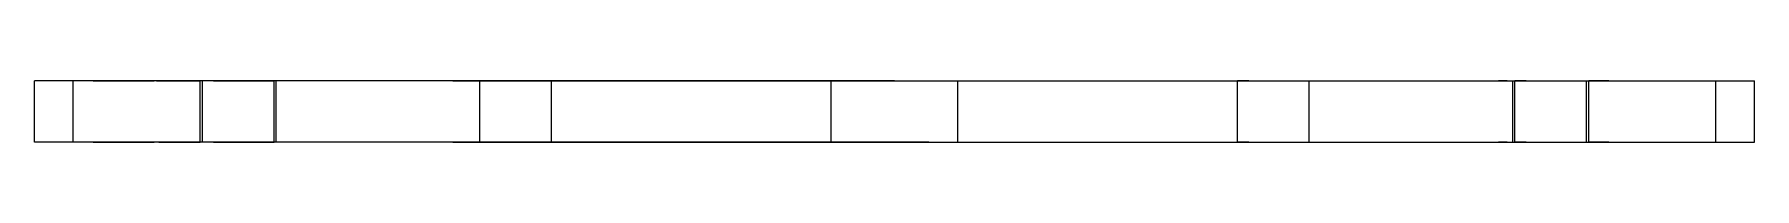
# Model space of a CAD drawing. Header units: millimetres. Extents: x -50 to 202, y -197 to 42.
# Drawn here: x 118 to 202, y -160 to -157 of the extents above; entities that cross this region are included whole.
import ezdxf

# ---------------------------------------------------------------- set-up
doc = ezdxf.new("R2010")
doc.units = ezdxf.units.MM
doc.layers.add('SIDE_YZ', color=7, linetype='Continuous')

msp = doc.modelspace()

# ---------------------------------------------------------------- linework, layer by layer
at = {"layer": 'SIDE_YZ'}
for p, q in [((118.075, -157), (118.008, -157)), ((118.008, -160), (118.008, -157)), ((118.207, -157), (118.075, -157)), ((118.406, -157), (118.207, -157)), ((118.671, -157), (118.406, -157)), ((119.001, -157), (118.671, -157)), ((119.395, -157), (119.001, -157)), ((119.854, -157), (119.395, -157)), ((120.377, -157), (119.854, -157)), ((119.901, -160), (119.901, -157)), ((119.906, -157), (119.901, -157)), ((119.915, -157), (119.906, -157)), ((119.93, -157), (119.915, -157)), ((119.95, -157), (119.93, -157)), ((119.974, -157), (119.95, -157)), ((120.003, -157), (119.974, -157)), ((120.037, -157), (120.003, -157)), ((120.075, -157), (120.037, -157)), ((120.119, -157), (120.075, -157)), ((120.166, -157), (120.119, -157)), ((120.219, -157), (120.166, -157)), ((120.275, -157), (120.219, -157)), ((120.336, -157), (120.275, -157)), ((120.401, -157), (120.336, -157)), ((120.962, -157), (120.377, -157)), ((120.47, -157), (120.401, -157)), ((120.544, -157), (120.47, -157)), ((120.621, -157), (120.544, -157)), ((120.702, -157), (120.621, -157)), ((120.786, -157), (120.702, -157)), ((120.874, -157), (120.786, -157)), ((120.874, -157), (120.966, -157)), ((121.608, -157), (120.962, -157)), ((120.966, -157), (121.06, -157)), ((121.06, -157), (121.158, -157)), ((121.158, -157), (121.259, -157)), ((121.259, -157), (121.362, -157)), ((121.362, -157), (121.468, -157)), ((121.468, -157), (121.576, -157)), ((121.576, -157), (121.687, -157)), ((122.316, -157), (121.608, -157)), ((121.687, -157), (121.799, -157)), ((121.799, -157), (121.914, -157)), ((121.914, -157), (122.03, -157)), ((122.03, -157), (122.148, -157)), ((122.148, -157), (122.267, -157)), ((122.267, -157), (122.388, -157)), ((123.083, -157), (122.316, -157)), ((122.388, -157), (122.509, -157)), ((122.509, -157), (122.631, -157)), ((122.631, -157), (122.754, -157)), ((122.754, -157), (122.877, -157)), ((122.877, -157), (123, -157)), ((123, -157), (123.123, -157)), ((123.908, -157), (123.083, -157)), ((123.123, -157), (123.246, -157)), ((123.246, -157), (123.369, -157)), ((123.369, -157), (123.491, -157)), ((123.491, -157), (123.612, -157)), ((123.612, -157), (123.733, -157)), ((123.733, -157), (123.852, -157)), ((123.97, -157), (123.852, -157)), ((124.791, -157), (123.908, -157)), ((123.97, -157), (124.086, -157)), ((124.086, -157), (124.201, -157)), ((124.201, -157), (124.313, -157)), ((124.313, -157), (124.424, -157)), ((124.424, -157), (124.532, -157)), ((124.532, -157), (124.638, -157)), ((124.638, -157), (124.741, -157)), ((124.741, -157), (124.842, -157)), ((125.729, -157), (124.791, -157)), ((124.842, -157), (124.94, -157)), ((124.94, -157), (125.034, -157)), ((125.034, -157), (125.126, -157)), ((125.126, -157), (125.214, -157)), ((125.214, -157), (125.298, -157)), ((125.298, -157), (125.379, -157)), ((125.379, -157), (125.456, -157)), ((125.456, -157), (125.53, -157)), ((125.53, -157), (125.599, -157)), ((125.599, -157), (125.664, -157)), ((125.664, -157), (125.725, -157)), ((125.725, -157), (125.781, -157)), ((126.722, -157), (125.729, -157)), ((125.781, -157), (125.834, -157)), ((125.834, -157), (125.881, -157)), ((125.881, -157), (125.925, -157)), ((125.925, -157), (125.963, -157)), ((125.963, -157), (125.997, -157)), ((125.997, -157), (126.026, -157)), ((126.026, -157), (126.05, -157)), ((126.05, -157), (126.07, -157)), ((126.07, -157), (126.085, -157)), ((126.085, -157), (126.094, -157)), ((126.094, -157), (126.099, -157)), ((126.099, -160), (126.099, -157)), ((126.207, -160), (126.207, -157)), ((126.21, -157), (126.207, -157)), ((126.216, -157), (126.21, -157)), ((126.224, -157), (126.216, -157)), ((126.235, -157), (126.224, -157)), ((126.249, -157), (126.235, -157)), ((126.265, -157), (126.249, -157)), ((126.284, -157), (126.265, -157)), ((126.306, -157), (126.284, -157)), ((126.33, -157), (126.306, -157)), ((126.357, -157), (126.33, -157)), ((126.387, -157), (126.357, -157)), ((126.419, -157), (126.387, -157)), ((126.453, -157), (126.419, -157)), ((126.49, -157), (126.453, -157)), ((126.529, -157), (126.49, -157)), ((126.57, -157), (126.529, -157)), ((126.614, -157), (126.57, -157)), ((126.66, -157), (126.614, -157)), ((126.707, -157), (126.66, -157)), ((126.757, -157), (126.707, -157)), ((127.767, -157), (126.722, -157)), ((126.757, -157), (126.809, -157)), ((126.809, -157), (126.862, -157)), ((126.862, -157), (126.917, -157)), ((126.917, -157), (126.974, -157)), ((126.974, -157), (127.032, -157)), ((127.032, -157), (127.092, -157)), ((127.092, -157), (127.153, -157)), ((127.153, -157), (127.216, -157)), ((127.216, -157), (127.279, -157)), ((127.279, -157), (127.344, -157)), ((127.344, -157), (127.41, -157)), ((127.41, -157), (127.476, -157)), ((127.476, -157), (127.543, -157)), ((127.543, -157), (127.611, -157)), ((127.611, -157), (127.68, -157)), ((127.68, -157), (127.749, -157)), ((127.749, -157), (127.818, -157)), ((128.863, -157), (127.767, -157)), ((127.818, -157), (127.887, -157)), ((127.887, -157), (127.957, -157)), ((127.957, -157), (128.027, -157)), ((128.027, -157), (128.096, -157)), ((128.096, -157), (128.165, -157)), ((128.165, -157), (128.234, -157)), ((128.234, -157), (128.303, -157)), ((128.303, -157), (128.371, -157)), ((128.371, -157), (128.438, -157)), ((128.438, -157), (128.504, -157)), ((128.504, -157), (128.57, -157)), ((128.57, -157), (128.635, -157)), ((128.635, -157), (128.698, -157)), ((128.698, -157), (128.761, -157)), ((128.761, -157), (128.822, -157)), ((128.822, -157), (128.882, -157)), ((130.008, -157), (128.863, -157)), ((128.882, -157), (128.94, -157)), ((128.94, -157), (128.997, -157)), ((128.997, -157), (129.052, -157)), ((129.052, -157), (129.105, -157)), ((129.105, -157), (129.157, -157)), ((129.157, -157), (129.207, -157)), ((129.207, -157), (129.254, -157)), ((129.254, -157), (129.3, -157)), ((129.3, -157), (129.344, -157)), ((129.344, -157), (129.385, -157)), ((129.385, -157), (129.424, -157)), ((129.424, -157), (129.461, -157)), ((129.461, -157), (129.495, -157)), ((129.495, -157), (129.527, -157)), ((129.527, -157), (129.557, -157)), ((129.557, -157), (129.584, -157)), ((129.584, -157), (129.608, -157)), ((129.608, -157), (129.63, -157)), ((129.63, -157), (129.649, -157)), ((129.649, -157), (129.665, -157)), ((129.665, -157), (129.679, -157)), ((129.679, -157), (129.69, -157)), ((129.69, -157), (129.698, -157)), ((129.698, -157), (129.704, -157)), ((129.704, -157), (129.707, -157)), ((129.707, -160), (129.707, -157)), ((129.806, -160), (129.806, -157)), ((129.854, -157), (129.806, -157)), ((129.949, -157), (129.854, -157)), ((130.092, -157), (129.949, -157)), ((131.2, -157), (130.008, -157)), ((130.282, -157), (130.092, -157)), ((130.519, -157), (130.282, -157)), ((130.803, -157), (130.519, -157)), ((131.133, -157), (130.803, -157)), ((131.509, -157), (131.133, -157)), ((132.439, -157), (131.2, -157)), ((131.93, -157), (131.509, -157)), ((132.395, -157), (131.93, -157)), ((132.903, -157), (132.395, -157)), ((133.72, -157), (132.439, -157)), ((133.455, -157), (132.903, -157)), ((134.048, -157), (133.455, -157)), ((135.044, -157), (133.72, -157)), ((134.683, -157), (134.048, -157)), ((135.358, -157), (134.683, -157)), ((136.406, -157), (135.044, -157)), ((136.071, -157), (135.358, -157)), ((136.823, -157), (136.071, -157)), ((137.806, -157), (136.406, -157)), ((137.611, -157), (136.823, -157)), ((138.434, -157), (137.611, -157)), ((139.242, -157), (137.806, -157)), ((138.434, -157), (139.292, -157)), ((140.71, -157), (139.242, -157)), ((139.292, -157), (140.182, -157)), ((139.75, -160), (139.75, -157)), ((139.753, -157), (139.75, -157)), ((139.759, -157), (139.753, -157)), ((139.767, -157), (139.759, -157)), ((139.778, -157), (139.767, -157)), ((139.792, -157), (139.778, -157)), ((139.808, -157), (139.792, -157)), ((139.827, -157), (139.808, -157)), ((139.849, -157), (139.827, -157)), ((139.873, -157), (139.849, -157)), ((139.9, -157), (139.873, -157)), ((139.93, -157), (139.9, -157)), ((139.962, -157), (139.93, -157)), ((139.996, -157), (139.962, -157)), ((140.033, -157), (139.996, -157)), ((140.072, -157), (140.033, -157)), ((140.113, -157), (140.072, -157)), ((140.157, -157), (140.113, -157)), ((140.203, -157), (140.157, -157)), ((140.182, -157), (141.104, -157)), ((140.25, -157), (140.203, -157)), ((140.3, -157), (140.25, -157)), ((140.3, -157), (140.352, -157)), ((140.352, -157), (140.405, -157)), ((140.405, -157), (140.46, -157)), ((140.46, -157), (140.517, -157)), ((140.517, -157), (140.575, -157)), ((140.575, -157), (140.635, -157)), ((140.635, -157), (140.696, -157)), ((140.696, -157), (140.759, -157)), ((142.208, -157), (140.71, -157)), ((140.759, -157), (140.822, -157)), ((140.822, -157), (140.887, -157)), ((140.887, -157), (140.953, -157)), ((140.953, -157), (141.019, -157)), ((141.019, -157), (141.086, -157)), ((141.086, -157), (141.154, -157)), ((141.104, -157), (142.055, -157)), ((141.154, -157), (141.223, -157)), ((141.223, -157), (141.292, -157)), ((141.292, -157), (141.361, -157)), ((141.361, -157), (141.43, -157)), ((141.43, -157), (141.5, -157)), ((141.5, -157), (141.57, -157)), ((141.57, -157), (141.639, -157)), ((141.639, -157), (141.708, -157)), ((141.708, -157), (141.777, -157)), ((141.777, -157), (141.846, -157)), ((141.846, -157), (141.914, -157)), ((141.914, -157), (141.981, -157)), ((141.981, -157), (142.047, -157)), ((142.047, -157), (142.113, -157)), ((142.055, -157), (143.035, -157)), ((142.113, -157), (142.178, -157)), ((142.178, -157), (142.241, -157)), ((143.735, -157), (142.208, -157)), ((142.241, -157), (142.304, -157)), ((142.304, -157), (142.365, -157)), ((142.365, -157), (142.425, -157)), ((142.425, -157), (142.483, -157)), ((142.483, -157), (142.54, -157)), ((142.54, -157), (142.595, -157)), ((142.595, -157), (142.648, -157)), ((142.648, -157), (142.7, -157)), ((142.7, -157), (142.75, -157)), ((142.75, -157), (142.797, -157)), ((142.797, -157), (142.843, -157)), ((142.843, -157), (142.887, -157)), ((142.887, -157), (142.928, -157)), ((142.928, -157), (142.967, -157)), ((142.967, -157), (143.004, -157)), ((143.004, -157), (143.038, -157)), ((143.035, -157), (144.042, -157)), ((143.038, -157), (143.07, -157)), ((143.07, -157), (143.1, -157)), ((143.1, -157), (143.127, -157)), ((143.127, -157), (143.151, -157)), ((143.151, -157), (143.173, -157)), ((143.173, -157), (143.192, -157)), ((143.208, -157), (143.192, -157)), ((143.222, -157), (143.208, -157)), ((143.233, -157), (143.222, -157)), ((143.241, -157), (143.233, -157)), ((143.247, -157), (143.241, -157)), ((143.25, -157), (143.247, -157)), ((143.25, -160), (143.25, -157)), ((145.287, -157), (143.735, -157)), ((144.042, -157), (145.074, -157)), ((145.074, -157), (146.129, -157)), ((146.863, -157), (145.287, -157)), ((146.129, -157), (147.207, -157)), ((148.459, -157), (146.863, -157)), ((147.207, -157), (148.304, -157)), ((148.304, -157), (149.421, -157)), ((150.074, -157), (148.459, -157)), ((149.421, -157), (150.554, -157)), ((151.704, -157), (150.074, -157)), ((150.554, -157), (151.701, -157)), ((151.701, -157), (152.862, -157)), ((153.347, -157), (151.704, -157)), ((152.862, -157), (154.035, -157)), ((155.001, -157), (153.347, -157)), ((154.035, -157), (155.216, -157)), ((156.663, -157), (155.001, -157)), ((155.216, -157), (156.406, -157)), ((156.406, -157), (157.601, -157)), ((158.33, -157), (156.663, -157)), ((156.901, -160), (156.901, -157)), ((156.906, -157), (156.901, -157)), ((156.915, -157), (156.906, -157)), ((156.93, -157), (156.915, -157)), ((156.95, -157), (156.93, -157)), ((156.974, -157), (156.95, -157)), ((157.003, -157), (156.974, -157)), ((157.037, -157), (157.003, -157)), ((157.075, -157), (157.037, -157)), ((157.119, -157), (157.075, -157)), ((157.166, -157), (157.119, -157)), ((157.219, -157), (157.166, -157)), ((157.275, -157), (157.219, -157)), ((157.336, -157), (157.275, -157)), ((157.401, -157), (157.336, -157)), ((157.47, -157), (157.401, -157)), ((157.544, -157), (157.47, -157)), ((157.621, -157), (157.544, -157)), ((157.601, -157), (158.799, -157)), ((157.702, -157), (157.621, -157)), ((157.786, -157), (157.702, -157)), ((157.874, -157), (157.786, -157)), ((157.874, -157), (157.966, -157)), ((157.966, -157), (158.06, -157)), ((158.06, -157), (158.158, -157)), ((158.158, -157), (158.259, -157)), ((158.259, -157), (158.362, -157)), ((160, -157), (158.33, -157)), ((158.362, -157), (158.468, -157)), ((158.468, -157), (158.576, -157)), ((158.576, -157), (158.687, -157)), ((158.687, -157), (158.799, -157)), ((158.799, -157), (158.914, -157)), ((158.799, -157), (160, -157)), ((158.914, -157), (159.03, -157)), ((159.03, -157), (159.148, -157)), ((159.148, -157), (159.267, -157)), ((159.267, -157), (159.388, -157)), ((159.388, -157), (159.509, -157)), ((159.509, -157), (159.631, -157)), ((159.631, -157), (159.754, -157)), ((159.754, -157), (159.877, -157)), ((159.877, -157), (160, -157)), ((160, -157), (161.67, -157)), ((160, -157), (160.123, -157)), ((160, -157), (161.201, -157)), ((160.123, -157), (160.246, -157)), ((160.246, -157), (160.369, -157)), ((160.369, -157), (160.491, -157)), ((160.491, -157), (160.612, -157)), ((160.612, -157), (160.733, -157)), ((160.733, -157), (160.852, -157)), ((160.852, -157), (160.97, -157)), ((160.97, -157), (161.086, -157)), ((161.086, -157), (161.201, -157)), ((161.201, -157), (161.313, -157)), ((161.201, -157), (162.399, -157)), ((161.313, -157), (161.424, -157)), ((161.424, -157), (161.532, -157)), ((161.532, -157), (161.638, -157)), ((161.638, -157), (161.741, -157)), ((161.67, -157), (163.337, -157)), ((161.741, -157), (161.842, -157)), ((161.842, -157), (161.94, -157)), ((161.94, -157), (162.034, -157)), ((162.034, -157), (162.126, -157)), ((162.126, -157), (162.214, -157)), ((162.214, -157), (162.298, -157)), ((162.298, -157), (162.379, -157)), ((162.379, -157), (162.456, -157)), ((162.399, -157), (163.594, -157)), ((162.456, -157), (162.53, -157)), ((162.53, -157), (162.599, -157)), ((162.599, -157), (162.664, -157)), ((162.664, -157), (162.725, -157)), ((162.725, -157), (162.781, -157)), ((162.781, -157), (162.834, -157)), ((162.834, -157), (162.881, -157)), ((162.881, -157), (162.925, -157)), ((162.925, -157), (162.963, -157)), ((162.963, -157), (162.997, -157)), ((162.997, -157), (163.026, -157)), ((163.026, -157), (163.05, -157)), ((163.05, -157), (163.07, -157)), ((163.07, -157), (163.085, -157)), ((163.085, -157), (163.094, -157)), ((163.094, -157), (163.099, -157)), ((163.099, -160), (163.099, -157)), ((163.337, -157), (164.999, -157)), ((163.594, -157), (164.784, -157)), ((164.784, -157), (165.965, -157)), ((164.999, -157), (166.653, -157)), ((165.965, -157), (167.138, -157)), ((166.653, -157), (168.296, -157)), ((167.138, -157), (168.299, -157)), ((168.296, -157), (169.926, -157)), ((168.299, -157), (169.446, -157)), ((169.446, -157), (170.579, -157)), ((169.926, -157), (171.541, -157)), ((170.579, -157), (171.696, -157)), ((171.541, -157), (173.137, -157)), ((171.696, -157), (172.793, -157)), ((172.793, -157), (173.871, -157)), ((173.137, -157), (174.713, -157)), ((173.871, -157), (174.926, -157)), ((174.713, -157), (176.265, -157)), ((174.926, -157), (175.958, -157)), ((175.958, -157), (176.965, -157)), ((176.265, -157), (177.792, -157)), ((176.75, -160), (176.75, -157)), ((176.753, -157), (176.75, -157)), ((176.759, -157), (176.753, -157)), ((176.767, -157), (176.759, -157)), ((176.778, -157), (176.767, -157)), ((176.792, -157), (176.778, -157)), ((176.808, -157), (176.792, -157)), ((176.827, -157), (176.808, -157)), ((176.849, -157), (176.827, -157)), ((176.873, -157), (176.849, -157)), ((176.9, -157), (176.873, -157)), ((176.93, -157), (176.9, -157)), ((176.962, -157), (176.93, -157)), ((176.996, -157), (176.962, -157)), ((176.965, -157), (177.945, -157)), ((177.033, -157), (176.996, -157)), ((177.072, -157), (177.033, -157)), ((177.113, -157), (177.072, -157)), ((177.157, -157), (177.113, -157)), ((177.203, -157), (177.157, -157)), ((177.25, -157), (177.203, -157)), ((177.3, -157), (177.25, -157)), ((177.3, -157), (177.352, -157)), ((177.352, -157), (177.405, -157)), ((177.405, -157), (177.46, -157)), ((177.46, -157), (177.517, -157)), ((177.517, -157), (177.575, -157)), ((177.575, -157), (177.635, -157)), ((177.635, -157), (177.696, -157)), ((177.696, -157), (177.759, -157)), ((177.759, -157), (177.822, -157)), ((177.792, -157), (179.29, -157)), ((177.822, -157), (177.887, -157)), ((177.887, -157), (177.953, -157)), ((177.945, -157), (178.896, -157)), ((177.953, -157), (178.019, -157)), ((178.019, -157), (178.086, -157)), ((178.086, -157), (178.154, -157)), ((178.154, -157), (178.223, -157)), ((178.223, -157), (178.292, -157)), ((178.292, -157), (178.361, -157)), ((178.361, -157), (178.43, -157)), ((178.43, -157), (178.5, -157)), ((178.5, -157), (178.57, -157)), ((178.57, -157), (178.639, -157)), ((178.639, -157), (178.708, -157)), ((178.708, -157), (178.777, -157)), ((178.777, -157), (178.846, -157)), ((178.846, -157), (178.914, -157)), ((178.896, -157), (179.818, -157)), ((178.914, -157), (178.981, -157)), ((178.981, -157), (179.047, -157)), ((179.047, -157), (179.113, -157)), ((179.113, -157), (179.178, -157)), ((179.178, -157), (179.241, -157)), ((179.241, -157), (179.304, -157)), ((179.29, -157), (180.758, -157)), ((179.304, -157), (179.365, -157)), ((179.365, -157), (179.425, -157)), ((179.425, -157), (179.483, -157)), ((179.483, -157), (179.54, -157)), ((179.54, -157), (179.595, -157)), ((179.595, -157), (179.648, -157)), ((179.648, -157), (179.7, -157)), ((179.7, -157), (179.75, -157)), ((179.75, -157), (179.797, -157)), ((179.797, -157), (179.843, -157)), ((179.818, -157), (180.708, -157)), ((179.843, -157), (179.887, -157)), ((179.887, -157), (179.928, -157)), ((179.928, -157), (179.967, -157)), ((179.967, -157), (180.004, -157)), ((180.004, -157), (180.038, -157)), ((180.038, -157), (180.07, -157)), ((180.07, -157), (180.1, -157)), ((180.1, -157), (180.127, -157)), ((180.127, -157), (180.151, -157)), ((180.151, -157), (180.173, -157)), ((180.173, -157), (180.192, -157)), ((180.192, -157), (180.208, -157)), ((180.208, -157), (180.222, -157)), ((180.222, -157), (180.233, -157)), ((180.233, -157), (180.241, -157)), ((180.241, -157), (180.247, -157)), ((180.247, -157), (180.25, -157)), ((180.25, -160), (180.25, -157)), ((180.708, -157), (181.566, -157)), ((180.758, -157), (182.194, -157)), ((181.566, -157), (182.389, -157)), ((182.194, -157), (183.594, -157)), ((182.389, -157), (183.177, -157)), ((183.177, -157), (183.929, -157)), ((183.594, -157), (184.956, -157)), ((183.929, -157), (184.642, -157)), ((184.642, -157), (185.317, -157)), ((184.956, -157), (186.28, -157)), ((185.317, -157), (185.952, -157)), ((185.952, -157), (186.545, -157)), ((186.28, -157), (187.561, -157)), ((186.545, -157), (187.097, -157)), ((187.097, -157), (187.605, -157)), ((187.561, -157), (188.8, -157)), ((187.605, -157), (188.07, -157)), ((188.07, -157), (188.491, -157)), ((188.491, -157), (188.867, -157)), ((188.8, -157), (189.992, -157)), ((188.867, -157), (189.197, -157)), ((189.197, -157), (189.481, -157)), ((189.718, -157), (189.481, -157)), ((189.908, -157), (189.718, -157)), ((189.908, -157), (190.051, -157)), ((189.992, -157), (191.137, -157)), ((190.051, -157), (190.146, -157)), ((190.146, -157), (190.194, -157)), ((190.194, -160), (190.194, -157)), ((190.293, -160), (190.293, -157)), ((190.296, -157), (190.293, -157)), ((190.302, -157), (190.296, -157)), ((190.31, -157), (190.302, -157)), ((190.321, -157), (190.31, -157)), ((190.335, -157), (190.321, -157)), ((190.351, -157), (190.335, -157)), ((190.37, -157), (190.351, -157)), ((190.392, -157), (190.37, -157)), ((190.416, -157), (190.392, -157)), ((190.443, -157), (190.416, -157)), ((190.473, -157), (190.443, -157)), ((190.505, -157), (190.473, -157)), ((190.539, -157), (190.505, -157)), ((190.576, -157), (190.539, -157)), ((190.615, -157), (190.576, -157)), ((190.656, -157), (190.615, -157)), ((190.7, -157), (190.656, -157)), ((190.746, -157), (190.7, -157)), ((190.793, -157), (190.746, -157)), ((190.843, -157), (190.793, -157)), ((190.843, -157), (190.895, -157)), ((190.895, -157), (190.948, -157)), ((190.948, -157), (191.003, -157)), ((191.003, -157), (191.06, -157)), ((191.06, -157), (191.118, -157)), ((191.118, -157), (191.178, -157)), ((191.137, -157), (192.233, -157)), ((191.178, -157), (191.239, -157)), ((191.239, -157), (191.302, -157)), ((191.302, -157), (191.365, -157)), ((191.365, -157), (191.43, -157)), ((191.43, -157), (191.496, -157)), ((191.496, -157), (191.562, -157)), ((191.562, -157), (191.629, -157)), ((191.629, -157), (191.697, -157)), ((191.697, -157), (191.766, -157)), ((191.766, -157), (191.835, -157)), ((191.835, -157), (191.904, -157)), ((191.904, -157), (191.973, -157)), ((191.973, -157), (192.043, -157)), ((192.043, -157), (192.113, -157)), ((192.113, -157), (192.182, -157)), ((192.182, -157), (192.251, -157)), ((192.233, -157), (193.278, -157)), ((192.251, -157), (192.32, -157)), ((192.32, -157), (192.389, -157)), ((192.389, -157), (192.457, -157)), ((192.457, -157), (192.524, -157)), ((192.524, -157), (192.59, -157)), ((192.59, -157), (192.656, -157)), ((192.656, -157), (192.721, -157)), ((192.721, -157), (192.784, -157)), ((192.784, -157), (192.847, -157)), ((192.847, -157), (192.908, -157)), ((192.908, -157), (192.968, -157)), ((192.968, -157), (193.026, -157)), ((193.026, -157), (193.083, -157)), ((193.083, -157), (193.138, -157)), ((193.138, -157), (193.191, -157)), ((193.191, -157), (193.243, -157)), ((193.243, -157), (193.293, -157)), ((193.278, -157), (194.271, -157)), ((193.293, -157), (193.34, -157)), ((193.34, -157), (193.386, -157)), ((193.386, -157), (193.43, -157)), ((193.43, -157), (193.471, -157)), ((193.471, -157), (193.51, -157)), ((193.51, -157), (193.547, -157)), ((193.547, -157), (193.581, -157)), ((193.581, -157), (193.613, -157)), ((193.613, -157), (193.643, -157)), ((193.643, -157), (193.67, -157)), ((193.67, -157), (193.694, -157)), ((193.694, -157), (193.716, -157)), ((193.716, -157), (193.735, -157)), ((193.735, -157), (193.751, -157)), ((193.751, -157), (193.765, -157)), ((193.765, -157), (193.776, -157)), ((193.776, -157), (193.784, -157)), ((193.784, -157), (193.79, -157)), ((193.79, -157), (193.793, -157)), ((193.793, -160), (193.793, -157)), ((193.901, -160), (193.901, -157)), ((193.906, -157), (193.901, -157)), ((193.915, -157), (193.906, -157)), ((193.93, -157), (193.915, -157)), ((193.95, -157), (193.93, -157)), ((193.974, -157), (193.95, -157)), ((194.003, -157), (193.974, -157)), ((194.037, -157), (194.003, -157)), ((194.075, -157), (194.037, -157)), ((194.119, -157), (194.075, -157)), ((194.166, -157), (194.119, -157)), ((194.219, -157), (194.166, -157)), ((194.275, -157), (194.219, -157)), ((194.271, -157), (195.209, -157)), ((194.336, -157), (194.275, -157)), ((194.401, -157), (194.336, -157)), ((194.47, -157), (194.401, -157)), ((194.544, -157), (194.47, -157)), ((194.621, -157), (194.544, -157)), ((194.702, -157), (194.621, -157)), ((194.786, -157), (194.702, -157)), ((194.874, -157), (194.786, -157)), ((194.874, -157), (194.966, -157)), ((194.966, -157), (195.06, -157)), ((195.06, -157), (195.158, -157)), ((195.158, -157), (195.259, -157)), ((195.209, -157), (196.092, -157)), ((195.259, -157), (195.362, -157)), ((195.362, -157), (195.468, -157)), ((195.468, -157), (195.576, -157)), ((195.576, -157), (195.687, -157)), ((195.687, -157), (195.799, -157)), ((195.799, -157), (195.914, -157)), ((195.914, -157), (196.03, -157)), ((196.03, -157), (196.148, -157)), ((196.092, -157), (196.917, -157)), ((196.148, -157), (196.267, -157)), ((196.267, -157), (196.388, -157)), ((196.388, -157), (196.509, -157)), ((196.509, -157), (196.631, -157)), ((196.631, -157), (196.754, -157)), ((196.754, -157), (196.877, -157)), ((196.877, -157), (197, -157)), ((196.917, -157), (197.684, -157)), ((197, -157), (197.123, -157)), ((197.123, -157), (197.246, -157)), ((197.246, -157), (197.369, -157)), ((197.369, -157), (197.491, -157)), ((197.491, -157), (197.612, -157)), ((197.612, -157), (197.733, -157)), ((197.684, -157), (198.392, -157)), ((197.733, -157), (197.852, -157)), ((197.852, -157), (197.97, -157)), ((197.97, -157), (198.086, -157)), ((198.086, -157), (198.201, -157)), ((198.201, -157), (198.313, -157)), ((198.313, -157), (198.424, -157)), ((198.392, -157), (199.038, -157)), ((198.424, -157), (198.532, -157)), ((198.532, -157), (198.638, -157)), ((198.638, -157), (198.741, -157)), ((198.741, -157), (198.842, -157)), ((198.842, -157), (198.94, -157)), ((198.94, -157), (199.034, -157)), ((199.034, -157), (199.126, -157)), ((199.038, -157), (199.623, -157)), ((199.126, -157), (199.214, -157)), ((199.214, -157), (199.298, -157)), ((199.298, -157), (199.379, -157)), ((199.379, -157), (199.456, -157)), ((199.456, -157), (199.53, -157)), ((199.53, -157), (199.599, -157)), ((199.599, -157), (199.664, -157)), ((199.623, -157), (200.146, -157)), ((199.664, -157), (199.725, -157)), ((199.725, -157), (199.781, -157)), ((199.781, -157), (199.834, -157)), ((199.834, -157), (199.881, -157)), ((199.881, -157), (199.925, -157)), ((199.925, -157), (199.963, -157)), ((199.963, -157), (199.997, -157)), ((199.997, -157), (200.026, -157)), ((200.026, -157), (200.05, -157)), ((200.05, -157), (200.07, -157)), ((200.07, -157), (200.085, -157)), ((200.085, -157), (200.094, -157)), ((200.094, -157), (200.099, -157)), ((200.099, -160), (200.099, -157)), ((200.146, -157), (200.605, -157)), ((200.605, -157), (200.999, -157)), ((200.999, -157), (201.329, -157)), ((201.329, -157), (201.594, -157)), ((201.594, -157), (201.793, -157)), ((201.793, -157), (201.925, -157)), ((201.925, -157), (201.992, -157)), ((201.992, -160), (201.992, -157)), ((118.075, -160), (118.008, -160)), ((118.207, -160), (118.075, -160)), ((118.406, -160), (118.207, -160)), ((118.671, -160), (118.406, -160)), ((119.001, -160), (118.671, -160)), ((119.395, -160), (119.001, -160)), ((119.854, -160), (119.395, -160)), ((120.377, -160), (119.854, -160)), ((119.906, -160), (119.901, -160)), ((119.915, -160), (119.906, -160)), ((119.93, -160), (119.915, -160)), ((119.95, -160), (119.93, -160)), ((119.974, -160), (119.95, -160)), ((120.003, -160), (119.974, -160)), ((120.037, -160), (120.003, -160)), ((120.075, -160), (120.037, -160)), ((120.119, -160), (120.075, -160)), ((120.166, -160), (120.119, -160)), ((120.219, -160), (120.166, -160)), ((120.275, -160), (120.219, -160)), ((120.336, -160), (120.275, -160)), ((120.401, -160), (120.336, -160)), ((120.962, -160), (120.377, -160)), ((120.47, -160), (120.401, -160)), ((120.544, -160), (120.47, -160)), ((120.621, -160), (120.544, -160)), ((120.702, -160), (120.621, -160)), ((120.786, -160), (120.702, -160)), ((120.874, -160), (120.786, -160)), ((120.874, -160), (120.966, -160)), ((121.608, -160), (120.962, -160)), ((120.966, -160), (121.06, -160)), ((121.06, -160), (121.158, -160)), ((121.158, -160), (121.259, -160)), ((121.259, -160), (121.362, -160)), ((121.362, -160), (121.468, -160)), ((121.468, -160), (121.576, -160)), ((121.576, -160), (121.687, -160)), ((122.316, -160), (121.608, -160)), ((121.687, -160), (121.799, -160)), ((121.799, -160), (121.914, -160)), ((121.914, -160), (122.03, -160)), ((122.03, -160), (122.148, -160)), ((122.148, -160), (122.267, -160)), ((122.267, -160), (122.388, -160)), ((123.083, -160), (122.316, -160)), ((122.388, -160), (122.509, -160)), ((122.509, -160), (122.631, -160)), ((122.631, -160), (122.754, -160)), ((122.754, -160), (122.877, -160)), ((122.877, -160), (123, -160)), ((123, -160), (123.123, -160)), ((123.908, -160), (123.083, -160)), ((123.123, -160), (123.246, -160)), ((123.246, -160), (123.369, -160)), ((123.369, -160), (123.491, -160)), ((123.491, -160), (123.612, -160)), ((123.612, -160), (123.733, -160)), ((123.733, -160), (123.852, -160)), ((123.97, -160), (123.852, -160)), ((124.791, -160), (123.908, -160)), ((124.086, -160), (123.97, -160)), ((124.086, -160), (124.201, -160)), ((124.201, -160), (124.313, -160)), ((124.313, -160), (124.424, -160)), ((124.424, -160), (124.532, -160)), ((124.532, -160), (124.638, -160)), ((124.638, -160), (124.741, -160)), ((124.741, -160), (124.842, -160)), ((125.729, -160), (124.791, -160)), ((124.842, -160), (124.94, -160)), ((124.94, -160), (125.034, -160)), ((125.034, -160), (125.126, -160)), ((125.126, -160), (125.214, -160)), ((125.214, -160), (125.298, -160)), ((125.298, -160), (125.379, -160)), ((125.379, -160), (125.456, -160)), ((125.456, -160), (125.53, -160)), ((125.53, -160), (125.599, -160)), ((125.599, -160), (125.664, -160)), ((125.664, -160), (125.725, -160)), ((125.725, -160), (125.781, -160)), ((126.722, -160), (125.729, -160)), ((125.781, -160), (125.834, -160)), ((125.834, -160), (125.881, -160)), ((125.881, -160), (125.925, -160)), ((125.925, -160), (125.963, -160)), ((125.963, -160), (125.997, -160)), ((125.997, -160), (126.026, -160)), ((126.026, -160), (126.05, -160)), ((126.05, -160), (126.07, -160)), ((126.07, -160), (126.085, -160)), ((126.085, -160), (126.094, -160)), ((126.094, -160), (126.099, -160)), ((126.21, -160), (126.207, -160)), ((126.216, -160), (126.21, -160)), ((126.224, -160), (126.216, -160)), ((126.235, -160), (126.224, -160)), ((126.249, -160), (126.235, -160)), ((126.265, -160), (126.249, -160)), ((126.284, -160), (126.265, -160)), ((126.306, -160), (126.284, -160)), ((126.33, -160), (126.306, -160)), ((126.357, -160), (126.33, -160)), ((126.387, -160), (126.357, -160)), ((126.419, -160), (126.387, -160)), ((126.453, -160), (126.419, -160)), ((126.49, -160), (126.453, -160)), ((126.529, -160), (126.49, -160)), ((126.57, -160), (126.529, -160)), ((126.614, -160), (126.57, -160)), ((126.66, -160), (126.614, -160)), ((126.707, -160), (126.66, -160)), ((126.757, -160), (126.707, -160)), ((127.767, -160), (126.722, -160)), ((126.757, -160), (126.809, -160)), ((126.809, -160), (126.862, -160)), ((126.862, -160), (126.917, -160)), ((126.917, -160), (126.974, -160)), ((126.974, -160), (127.032, -160)), ((127.032, -160), (127.092, -160)), ((127.092, -160), (127.153, -160)), ((127.153, -160), (127.216, -160)), ((127.216, -160), (127.279, -160)), ((127.279, -160), (127.344, -160)), ((127.344, -160), (127.41, -160)), ((127.41, -160), (127.476, -160)), ((127.476, -160), (127.543, -160)), ((127.543, -160), (127.611, -160)), ((127.611, -160), (127.68, -160)), ((127.68, -160), (127.749, -160)), ((127.749, -160), (127.818, -160)), ((128.863, -160), (127.767, -160)), ((127.818, -160), (127.887, -160)), ((127.887, -160), (127.957, -160)), ((127.957, -160), (128.027, -160)), ((128.027, -160), (128.096, -160)), ((128.096, -160), (128.165, -160)), ((128.165, -160), (128.234, -160)), ((128.234, -160), (128.303, -160)), ((128.303, -160), (128.371, -160)), ((128.371, -160), (128.438, -160)), ((128.438, -160), (128.504, -160)), ((128.504, -160), (128.57, -160)), ((128.57, -160), (128.635, -160)), ((128.635, -160), (128.698, -160)), ((128.698, -160), (128.761, -160)), ((128.761, -160), (128.822, -160)), ((128.822, -160), (128.882, -160)), ((130.008, -160), (128.863, -160)), ((128.882, -160), (128.94, -160)), ((128.94, -160), (128.997, -160)), ((128.997, -160), (129.052, -160)), ((129.052, -160), (129.105, -160)), ((129.105, -160), (129.157, -160)), ((129.157, -160), (129.207, -160)), ((129.207, -160), (129.254, -160)), ((129.254, -160), (129.3, -160)), ((129.3, -160), (129.344, -160)), ((129.344, -160), (129.385, -160)), ((129.385, -160), (129.424, -160)), ((129.424, -160), (129.461, -160)), ((129.461, -160), (129.495, -160)), ((129.495, -160), (129.527, -160)), ((129.527, -160), (129.557, -160)), ((129.557, -160), (129.584, -160)), ((129.584, -160), (129.608, -160)), ((129.608, -160), (129.63, -160)), ((129.63, -160), (129.649, -160)), ((129.649, -160), (129.665, -160)), ((129.665, -160), (129.679, -160)), ((129.679, -160), (129.69, -160)), ((129.69, -160), (129.698, -160)), ((129.698, -160), (129.704, -160)), ((129.704, -160), (129.707, -160)), ((129.854, -160), (129.806, -160)), ((129.949, -160), (129.854, -160)), ((130.092, -160), (129.949, -160)), ((131.2, -160), (130.008, -160)), ((130.282, -160), (130.092, -160)), ((130.519, -160), (130.282, -160)), ((130.803, -160), (130.519, -160)), ((131.133, -160), (130.803, -160)), ((131.509, -160), (131.133, -160)), ((132.439, -160), (131.2, -160)), ((131.93, -160), (131.509, -160)), ((132.395, -160), (131.93, -160)), ((132.903, -160), (132.395, -160)), ((133.72, -160), (132.439, -160)), ((133.455, -160), (132.903, -160)), ((134.048, -160), (133.455, -160)), ((135.044, -160), (133.72, -160)), ((134.683, -160), (134.048, -160)), ((135.358, -160), (134.683, -160)), ((136.406, -160), (135.044, -160)), ((136.071, -160), (135.358, -160)), ((136.823, -160), (136.071, -160)), ((137.806, -160), (136.406, -160)), ((137.611, -160), (136.823, -160)), ((138.434, -160), (137.611, -160)), ((139.242, -160), (137.806, -160)), ((138.434, -160), (139.292, -160)), ((140.71, -160), (139.242, -160)), ((139.292, -160), (140.182, -160)), ((139.753, -160), (139.75, -160)), ((139.759, -160), (139.753, -160)), ((139.767, -160), (139.759, -160)), ((139.778, -160), (139.767, -160)), ((139.792, -160), (139.778, -160)), ((139.808, -160), (139.792, -160)), ((139.827, -160), (139.808, -160)), ((139.849, -160), (139.827, -160)), ((139.873, -160), (139.849, -160)), ((139.9, -160), (139.873, -160)), ((139.93, -160), (139.9, -160)), ((139.962, -160), (139.93, -160)), ((139.996, -160), (139.962, -160)), ((140.033, -160), (139.996, -160)), ((140.072, -160), (140.033, -160)), ((140.113, -160), (140.072, -160)), ((140.157, -160), (140.113, -160)), ((140.203, -160), (140.157, -160)), ((140.182, -160), (141.104, -160)), ((140.25, -160), (140.203, -160)), ((140.3, -160), (140.25, -160)), ((140.3, -160), (140.352, -160)), ((140.352, -160), (140.405, -160)), ((140.405, -160), (140.46, -160)), ((140.46, -160), (140.517, -160)), ((140.517, -160), (140.575, -160)), ((140.575, -160), (140.635, -160)), ((140.635, -160), (140.696, -160)), ((140.696, -160), (140.759, -160)), ((142.208, -160), (140.71, -160)), ((140.759, -160), (140.822, -160)), ((140.822, -160), (140.887, -160)), ((140.887, -160), (140.953, -160)), ((140.953, -160), (141.019, -160)), ((141.019, -160), (141.086, -160)), ((141.086, -160), (141.154, -160)), ((141.104, -160), (142.055, -160)), ((141.154, -160), (141.223, -160)), ((141.223, -160), (141.292, -160)), ((141.292, -160), (141.361, -160)), ((141.361, -160), (141.43, -160)), ((141.43, -160), (141.5, -160)), ((141.5, -160), (141.57, -160)), ((141.57, -160), (141.639, -160)), ((141.639, -160), (141.708, -160)), ((141.708, -160), (141.777, -160)), ((141.777, -160), (141.846, -160)), ((141.846, -160), (141.914, -160)), ((141.914, -160), (141.981, -160)), ((141.981, -160), (142.047, -160)), ((142.047, -160), (142.113, -160)), ((142.055, -160), (143.035, -160)), ((142.113, -160), (142.178, -160)), ((142.178, -160), (142.241, -160)), ((143.735, -160), (142.208, -160)), ((142.241, -160), (142.304, -160)), ((142.304, -160), (142.365, -160)), ((142.365, -160), (142.425, -160)), ((142.425, -160), (142.483, -160)), ((142.483, -160), (142.54, -160)), ((142.54, -160), (142.595, -160)), ((142.595, -160), (142.648, -160)), ((142.648, -160), (142.7, -160)), ((142.7, -160), (142.75, -160)), ((142.75, -160), (142.797, -160)), ((142.797, -160), (142.843, -160)), ((142.843, -160), (142.887, -160)), ((142.887, -160), (142.928, -160)), ((142.928, -160), (142.967, -160)), ((142.967, -160), (143.004, -160)), ((143.004, -160), (143.038, -160)), ((143.035, -160), (144.042, -160)), ((143.038, -160), (143.07, -160)), ((143.07, -160), (143.1, -160)), ((143.1, -160), (143.127, -160)), ((143.127, -160), (143.151, -160)), ((143.151, -160), (143.173, -160)), ((143.173, -160), (143.192, -160)), ((143.208, -160), (143.192, -160)), ((143.222, -160), (143.208, -160)), ((143.233, -160), (143.222, -160)), ((143.241, -160), (143.233, -160)), ((143.247, -160), (143.241, -160)), ((143.247, -160), (143.25, -160)), ((145.287, -160), (143.735, -160)), ((144.042, -160), (145.074, -160)), ((145.074, -160), (146.129, -160)), ((146.863, -160), (145.287, -160)), ((146.129, -160), (147.207, -160)), ((148.459, -160), (146.863, -160)), ((147.207, -160), (148.304, -160)), ((148.304, -160), (149.421, -160)), ((150.074, -160), (148.459, -160)), ((149.421, -160), (150.554, -160)), ((151.704, -160), (150.074, -160)), ((150.554, -160), (151.701, -160)), ((151.701, -160), (152.862, -160)), ((153.347, -160), (151.704, -160)), ((152.862, -160), (154.035, -160)), ((155.001, -160), (153.347, -160)), ((154.035, -160), (155.216, -160)), ((156.663, -160), (155.001, -160)), ((155.216, -160), (156.406, -160)), ((156.406, -160), (157.601, -160)), ((158.33, -160), (156.663, -160)), ((156.906, -160), (156.901, -160)), ((156.915, -160), (156.906, -160)), ((156.93, -160), (156.915, -160)), ((156.95, -160), (156.93, -160)), ((156.974, -160), (156.95, -160)), ((157.003, -160), (156.974, -160)), ((157.037, -160), (157.003, -160)), ((157.075, -160), (157.037, -160)), ((157.119, -160), (157.075, -160)), ((157.166, -160), (157.119, -160)), ((157.219, -160), (157.166, -160)), ((157.275, -160), (157.219, -160)), ((157.336, -160), (157.275, -160)), ((157.401, -160), (157.336, -160)), ((157.47, -160), (157.401, -160)), ((157.544, -160), (157.47, -160)), ((157.621, -160), (157.544, -160)), ((157.601, -160), (158.799, -160)), ((157.702, -160), (157.621, -160)), ((157.786, -160), (157.702, -160)), ((157.874, -160), (157.786, -160)), ((157.874, -160), (157.966, -160)), ((157.966, -160), (158.06, -160)), ((158.06, -160), (158.158, -160)), ((158.158, -160), (158.259, -160)), ((158.259, -160), (158.362, -160)), ((160, -160), (158.33, -160)), ((158.362, -160), (158.468, -160)), ((158.468, -160), (158.576, -160)), ((158.576, -160), (158.687, -160)), ((158.687, -160), (158.799, -160)), ((158.799, -160), (158.914, -160)), ((158.799, -160), (160, -160)), ((158.914, -160), (159.03, -160)), ((159.03, -160), (159.148, -160)), ((159.148, -160), (159.267, -160)), ((159.267, -160), (159.388, -160)), ((159.388, -160), (159.509, -160)), ((159.509, -160), (159.631, -160)), ((159.631, -160), (159.754, -160)), ((159.754, -160), (159.877, -160)), ((159.877, -160), (160, -160)), ((161.67, -160), (160, -160)), ((160, -160), (160.123, -160)), ((160, -160), (161.201, -160)), ((160.123, -160), (160.246, -160)), ((160.246, -160), (160.369, -160)), ((160.369, -160), (160.491, -160)), ((160.491, -160), (160.612, -160)), ((160.612, -160), (160.733, -160)), ((160.733, -160), (160.852, -160)), ((160.852, -160), (160.97, -160)), ((160.97, -160), (161.086, -160)), ((161.086, -160), (161.201, -160)), ((161.201, -160), (161.313, -160)), ((161.201, -160), (162.399, -160)), ((161.313, -160), (161.424, -160)), ((161.424, -160), (161.532, -160)), ((161.532, -160), (161.638, -160)), ((161.638, -160), (161.741, -160)), ((161.67, -160), (163.337, -160)), ((161.741, -160), (161.842, -160)), ((161.842, -160), (161.94, -160)), ((161.94, -160), (162.034, -160)), ((162.034, -160), (162.126, -160)), ((162.126, -160), (162.214, -160)), ((162.214, -160), (162.298, -160)), ((162.298, -160), (162.379, -160)), ((162.379, -160), (162.456, -160)), ((162.399, -160), (163.594, -160)), ((162.456, -160), (162.53, -160)), ((162.53, -160), (162.599, -160)), ((162.599, -160), (162.664, -160)), ((162.664, -160), (162.725, -160)), ((162.725, -160), (162.781, -160)), ((162.781, -160), (162.834, -160)), ((162.834, -160), (162.881, -160)), ((162.881, -160), (162.925, -160)), ((162.925, -160), (162.963, -160)), ((162.963, -160), (162.997, -160)), ((162.997, -160), (163.026, -160)), ((163.026, -160), (163.05, -160)), ((163.05, -160), (163.07, -160)), ((163.07, -160), (163.085, -160)), ((163.085, -160), (163.094, -160)), ((163.094, -160), (163.099, -160)), ((163.337, -160), (164.999, -160)), ((163.594, -160), (164.784, -160)), ((164.784, -160), (165.965, -160)), ((164.999, -160), (166.653, -160)), ((165.965, -160), (167.138, -160)), ((166.653, -160), (168.296, -160)), ((167.138, -160), (168.299, -160)), ((168.296, -160), (169.926, -160)), ((168.299, -160), (169.446, -160)), ((169.446, -160), (170.579, -160)), ((169.926, -160), (171.541, -160)), ((170.579, -160), (171.696, -160)), ((171.541, -160), (173.137, -160)), ((171.696, -160), (172.793, -160)), ((172.793, -160), (173.871, -160)), ((173.137, -160), (174.713, -160)), ((173.871, -160), (174.926, -160)), ((174.713, -160), (176.265, -160)), ((174.926, -160), (175.958, -160)), ((175.958, -160), (176.965, -160)), ((176.265, -160), (177.792, -160)), ((176.753, -160), (176.75, -160)), ((176.759, -160), (176.753, -160)), ((176.767, -160), (176.759, -160)), ((176.778, -160), (176.767, -160)), ((176.792, -160), (176.778, -160)), ((176.808, -160), (176.792, -160)), ((176.827, -160), (176.808, -160)), ((176.849, -160), (176.827, -160)), ((176.873, -160), (176.849, -160)), ((176.9, -160), (176.873, -160)), ((176.93, -160), (176.9, -160)), ((176.962, -160), (176.93, -160)), ((176.996, -160), (176.962, -160)), ((176.965, -160), (177.945, -160)), ((177.033, -160), (176.996, -160)), ((177.072, -160), (177.033, -160)), ((177.113, -160), (177.072, -160)), ((177.157, -160), (177.113, -160)), ((177.203, -160), (177.157, -160)), ((177.25, -160), (177.203, -160)), ((177.3, -160), (177.25, -160)), ((177.3, -160), (177.352, -160)), ((177.352, -160), (177.405, -160)), ((177.405, -160), (177.46, -160)), ((177.46, -160), (177.517, -160)), ((177.517, -160), (177.575, -160)), ((177.575, -160), (177.635, -160)), ((177.635, -160), (177.696, -160)), ((177.696, -160), (177.759, -160)), ((177.759, -160), (177.822, -160)), ((177.792, -160), (179.29, -160)), ((177.822, -160), (177.887, -160)), ((177.887, -160), (177.953, -160)), ((177.945, -160), (178.896, -160)), ((177.953, -160), (178.019, -160)), ((178.019, -160), (178.086, -160)), ((178.086, -160), (178.154, -160)), ((178.154, -160), (178.223, -160)), ((178.223, -160), (178.292, -160)), ((178.292, -160), (178.361, -160)), ((178.361, -160), (178.43, -160)), ((178.43, -160), (178.5, -160)), ((178.5, -160), (178.57, -160)), ((178.57, -160), (178.639, -160)), ((178.639, -160), (178.708, -160)), ((178.708, -160), (178.777, -160)), ((178.777, -160), (178.846, -160)), ((178.846, -160), (178.914, -160)), ((178.896, -160), (179.818, -160)), ((178.914, -160), (178.981, -160)), ((178.981, -160), (179.047, -160)), ((179.047, -160), (179.113, -160)), ((179.113, -160), (179.178, -160)), ((179.178, -160), (179.241, -160)), ((179.241, -160), (179.304, -160)), ((179.29, -160), (180.758, -160)), ((179.304, -160), (179.365, -160)), ((179.365, -160), (179.425, -160)), ((179.425, -160), (179.483, -160)), ((179.483, -160), (179.54, -160)), ((179.54, -160), (179.595, -160)), ((179.595, -160), (179.648, -160)), ((179.648, -160), (179.7, -160)), ((179.7, -160), (179.75, -160)), ((179.75, -160), (179.797, -160)), ((179.797, -160), (179.843, -160)), ((179.818, -160), (180.708, -160)), ((179.843, -160), (179.887, -160)), ((179.887, -160), (179.928, -160)), ((179.928, -160), (179.967, -160)), ((179.967, -160), (180.004, -160)), ((180.004, -160), (180.038, -160)), ((180.038, -160), (180.07, -160)), ((180.07, -160), (180.1, -160)), ((180.1, -160), (180.127, -160)), ((180.127, -160), (180.151, -160)), ((180.151, -160), (180.173, -160)), ((180.173, -160), (180.192, -160)), ((180.192, -160), (180.208, -160)), ((180.208, -160), (180.222, -160)), ((180.222, -160), (180.233, -160)), ((180.233, -160), (180.241, -160)), ((180.241, -160), (180.247, -160)), ((180.247, -160), (180.25, -160)), ((180.708, -160), (181.566, -160)), ((180.758, -160), (182.194, -160)), ((181.566, -160), (182.389, -160)), ((182.194, -160), (183.594, -160)), ((182.389, -160), (183.177, -160)), ((183.177, -160), (183.929, -160)), ((183.594, -160), (184.956, -160)), ((183.929, -160), (184.642, -160)), ((184.642, -160), (185.317, -160)), ((184.956, -160), (186.28, -160)), ((185.317, -160), (185.952, -160)), ((185.952, -160), (186.545, -160)), ((186.28, -160), (187.561, -160)), ((186.545, -160), (187.097, -160)), ((187.097, -160), (187.605, -160)), ((187.561, -160), (188.8, -160)), ((187.605, -160), (188.07, -160)), ((188.07, -160), (188.491, -160)), ((188.491, -160), (188.867, -160)), ((188.8, -160), (189.992, -160)), ((188.867, -160), (189.197, -160)), ((189.197, -160), (189.481, -160)), ((189.718, -160), (189.481, -160)), ((189.908, -160), (189.718, -160)), ((189.908, -160), (190.051, -160)), ((189.992, -160), (191.137, -160)), ((190.051, -160), (190.146, -160)), ((190.146, -160), (190.194, -160)), ((190.296, -160), (190.293, -160)), ((190.302, -160), (190.296, -160)), ((190.31, -160), (190.302, -160)), ((190.321, -160), (190.31, -160)), ((190.335, -160), (190.321, -160)), ((190.351, -160), (190.335, -160)), ((190.37, -160), (190.351, -160)), ((190.392, -160), (190.37, -160)), ((190.416, -160), (190.392, -160)), ((190.443, -160), (190.416, -160)), ((190.473, -160), (190.443, -160)), ((190.505, -160), (190.473, -160)), ((190.539, -160), (190.505, -160)), ((190.576, -160), (190.539, -160)), ((190.615, -160), (190.576, -160)), ((190.656, -160), (190.615, -160)), ((190.7, -160), (190.656, -160)), ((190.746, -160), (190.7, -160)), ((190.793, -160), (190.746, -160)), ((190.843, -160), (190.793, -160)), ((190.843, -160), (190.895, -160)), ((190.895, -160), (190.948, -160)), ((190.948, -160), (191.003, -160)), ((191.003, -160), (191.06, -160)), ((191.06, -160), (191.118, -160)), ((191.118, -160), (191.178, -160)), ((191.137, -160), (192.233, -160)), ((191.178, -160), (191.239, -160)), ((191.239, -160), (191.302, -160)), ((191.302, -160), (191.365, -160)), ((191.365, -160), (191.43, -160)), ((191.43, -160), (191.496, -160)), ((191.496, -160), (191.562, -160)), ((191.562, -160), (191.629, -160)), ((191.629, -160), (191.697, -160)), ((191.697, -160), (191.766, -160)), ((191.766, -160), (191.835, -160)), ((191.835, -160), (191.904, -160)), ((191.904, -160), (191.973, -160)), ((191.973, -160), (192.043, -160)), ((192.043, -160), (192.113, -160)), ((192.113, -160), (192.182, -160)), ((192.182, -160), (192.251, -160)), ((192.233, -160), (193.278, -160)), ((192.251, -160), (192.32, -160)), ((192.32, -160), (192.389, -160)), ((192.389, -160), (192.457, -160)), ((192.457, -160), (192.524, -160)), ((192.524, -160), (192.59, -160)), ((192.59, -160), (192.656, -160)), ((192.656, -160), (192.721, -160)), ((192.721, -160), (192.784, -160)), ((192.784, -160), (192.847, -160)), ((192.847, -160), (192.908, -160)), ((192.908, -160), (192.968, -160)), ((192.968, -160), (193.026, -160)), ((193.026, -160), (193.083, -160)), ((193.083, -160), (193.138, -160)), ((193.138, -160), (193.191, -160)), ((193.191, -160), (193.243, -160)), ((193.243, -160), (193.293, -160)), ((193.278, -160), (194.271, -160)), ((193.293, -160), (193.34, -160)), ((193.34, -160), (193.386, -160)), ((193.386, -160), (193.43, -160)), ((193.43, -160), (193.471, -160)), ((193.471, -160), (193.51, -160)), ((193.51, -160), (193.547, -160)), ((193.547, -160), (193.581, -160)), ((193.581, -160), (193.613, -160)), ((193.613, -160), (193.643, -160)), ((193.643, -160), (193.67, -160)), ((193.67, -160), (193.694, -160)), ((193.694, -160), (193.716, -160)), ((193.716, -160), (193.735, -160)), ((193.735, -160), (193.751, -160)), ((193.751, -160), (193.765, -160)), ((193.765, -160), (193.776, -160)), ((193.776, -160), (193.784, -160)), ((193.784, -160), (193.79, -160)), ((193.79, -160), (193.793, -160)), ((193.906, -160), (193.901, -160)), ((193.915, -160), (193.906, -160)), ((193.93, -160), (193.915, -160)), ((193.95, -160), (193.93, -160)), ((193.974, -160), (193.95, -160)), ((194.003, -160), (193.974, -160)), ((194.037, -160), (194.003, -160)), ((194.075, -160), (194.037, -160)), ((194.119, -160), (194.075, -160)), ((194.166, -160), (194.119, -160)), ((194.219, -160), (194.166, -160)), ((194.275, -160), (194.219, -160)), ((194.271, -160), (195.209, -160)), ((194.336, -160), (194.275, -160)), ((194.401, -160), (194.336, -160)), ((194.47, -160), (194.401, -160)), ((194.544, -160), (194.47, -160)), ((194.621, -160), (194.544, -160)), ((194.702, -160), (194.621, -160)), ((194.786, -160), (194.702, -160)), ((194.874, -160), (194.786, -160)), ((194.874, -160), (194.966, -160)), ((194.966, -160), (195.06, -160)), ((195.06, -160), (195.158, -160)), ((195.158, -160), (195.259, -160)), ((195.209, -160), (196.092, -160)), ((195.259, -160), (195.362, -160)), ((195.362, -160), (195.468, -160)), ((195.468, -160), (195.576, -160)), ((195.576, -160), (195.687, -160)), ((195.687, -160), (195.799, -160)), ((195.799, -160), (195.914, -160)), ((195.914, -160), (196.03, -160)), ((196.03, -160), (196.148, -160)), ((196.092, -160), (196.917, -160)), ((196.148, -160), (196.267, -160)), ((196.267, -160), (196.388, -160)), ((196.388, -160), (196.509, -160)), ((196.509, -160), (196.631, -160)), ((196.631, -160), (196.754, -160)), ((196.754, -160), (196.877, -160)), ((196.877, -160), (197, -160)), ((196.917, -160), (197.684, -160)), ((197, -160), (197.123, -160)), ((197.123, -160), (197.246, -160)), ((197.246, -160), (197.369, -160)), ((197.369, -160), (197.491, -160)), ((197.491, -160), (197.612, -160)), ((197.612, -160), (197.733, -160)), ((197.684, -160), (198.392, -160)), ((197.733, -160), (197.852, -160)), ((197.852, -160), (197.97, -160)), ((197.97, -160), (198.086, -160)), ((198.086, -160), (198.201, -160)), ((198.201, -160), (198.313, -160)), ((198.313, -160), (198.424, -160)), ((198.392, -160), (199.038, -160)), ((198.424, -160), (198.532, -160)), ((198.532, -160), (198.638, -160)), ((198.638, -160), (198.741, -160)), ((198.741, -160), (198.842, -160)), ((198.842, -160), (198.94, -160)), ((198.94, -160), (199.034, -160)), ((199.034, -160), (199.126, -160)), ((199.038, -160), (199.623, -160)), ((199.126, -160), (199.214, -160)), ((199.214, -160), (199.298, -160)), ((199.298, -160), (199.379, -160)), ((199.379, -160), (199.456, -160)), ((199.456, -160), (199.53, -160)), ((199.53, -160), (199.599, -160)), ((199.599, -160), (199.664, -160)), ((199.623, -160), (200.146, -160)), ((199.664, -160), (199.725, -160)), ((199.725, -160), (199.781, -160)), ((199.781, -160), (199.834, -160)), ((199.834, -160), (199.881, -160)), ((199.881, -160), (199.925, -160)), ((199.925, -160), (199.963, -160)), ((199.963, -160), (199.997, -160)), ((199.997, -160), (200.026, -160)), ((200.026, -160), (200.05, -160)), ((200.05, -160), (200.07, -160)), ((200.07, -160), (200.085, -160)), ((200.085, -160), (200.094, -160)), ((200.094, -160), (200.099, -160)), ((200.146, -160), (200.605, -160)), ((200.605, -160), (200.999, -160)), ((200.999, -160), (201.329, -160)), ((201.329, -160), (201.594, -160)), ((201.594, -160), (201.793, -160)), ((201.793, -160), (201.925, -160)), ((201.925, -160), (201.992, -160))]:
    msp.add_line(p, q, dxfattribs=at)

doc.saveas('drawing.dxf')
